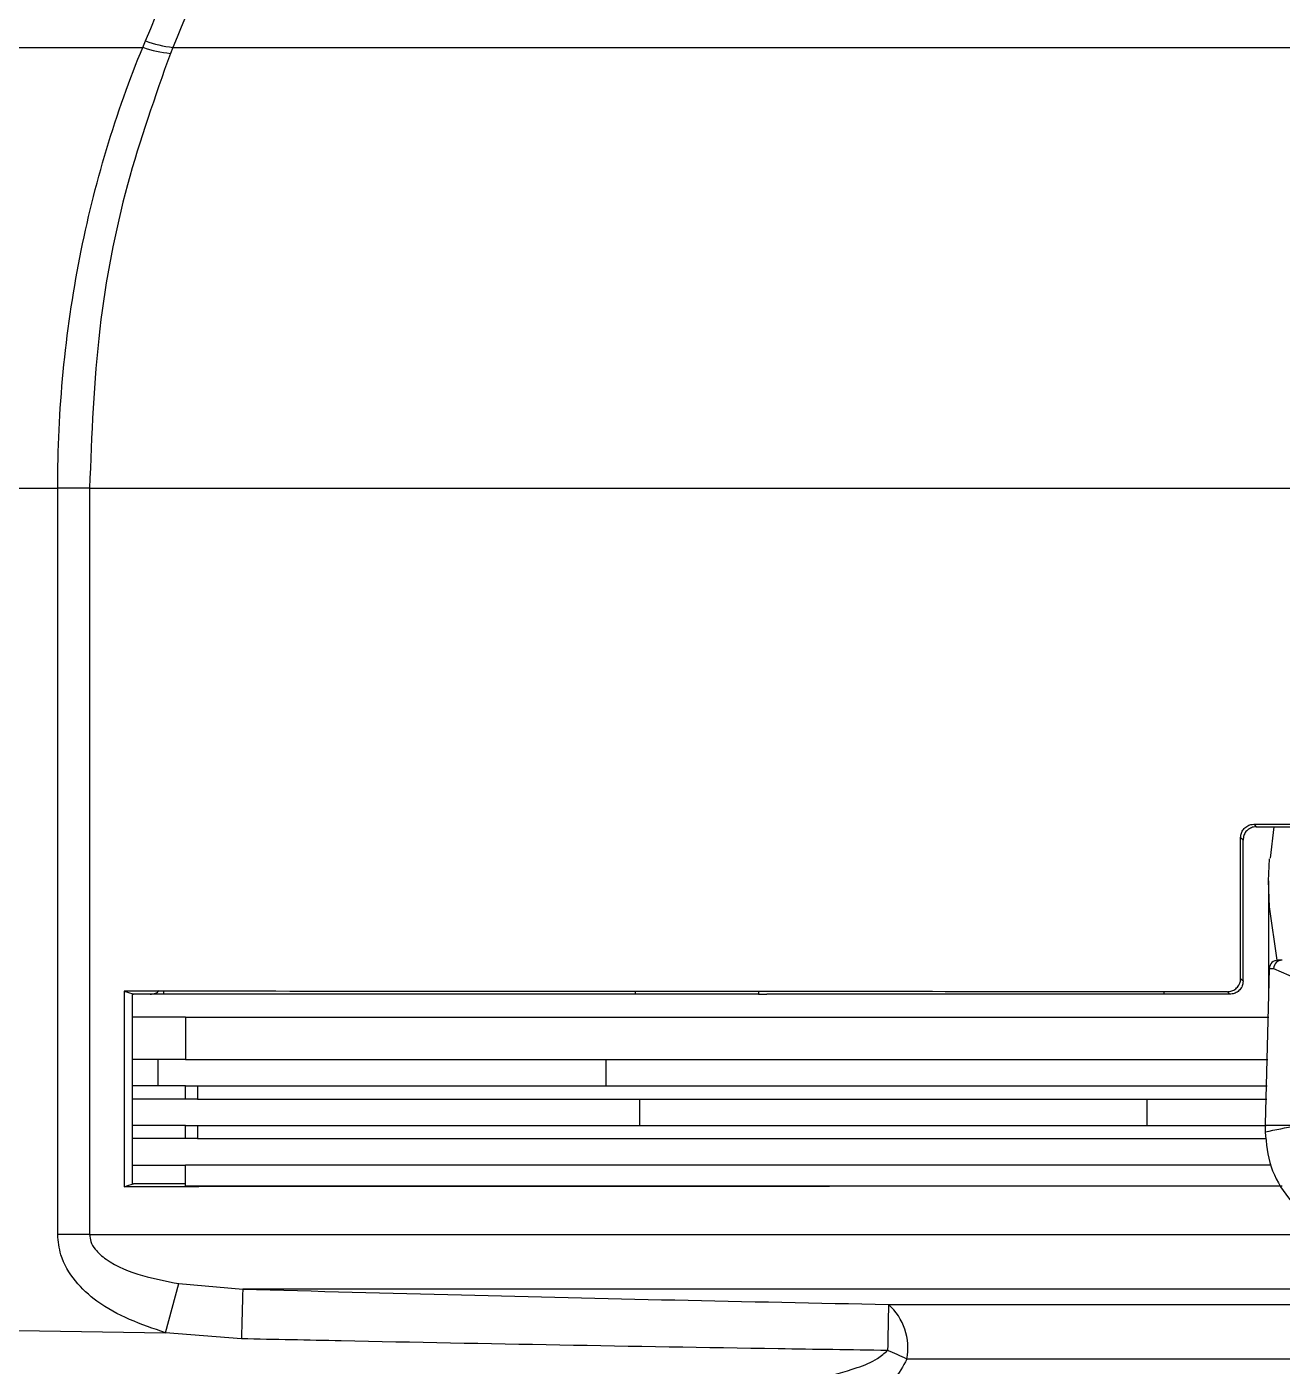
# Model space of a CAD drawing. Extents: x 7 to 113, y 1 to 87.
# Drawn here: x 46.978 to 48.403, y 10.907 to 12.426 of the extents above; entities that cross this region are included whole.
import ezdxf

# ---------------------------------------------------------------- set-up
doc = ezdxf.new("R2010")
doc.units = 0
doc.header["$MEASUREMENT"] = 0
doc.layers.add('OBJECT', color=7, linetype='CONTINUOUS')

msp = doc.modelspace()

# ---------------------------------------------------------------- linework, layer by layer
at = {"layer": 'OBJECT'}
for p, q in [((46.8717, 12.4031), (47.1099, 12.4031)), ((47.1439, 12.4031), (47.1411, 12.3963)), ((47.1439, 12.4031), (50.8728, 12.4031)), ((46.8098, 11.9031), (47.0132, 11.9031)), ((47.0494, 11.9031), (47.0132, 11.9031)), ((47.0132, 11.0565), (47.0132, 11.9031)), ((47.0494, 11.9031), (50.9673, 11.9031)), ((47.0494, 11.9031), (47.0494, 11.0565)), ((48.3733, 11.5191), (48.3733, 11.5191)), ((48.3931, 11.5191), (48.3889, 11.4835)), ((48.3555, 11.347), (48.3555, 11.5068)), ((48.3583, 11.504), (48.3555, 11.5068)), ((48.3583, 11.5042), (48.3583, 11.504)), ((48.3583, 11.3442), (48.3583, 11.504)), ((48.3873, 11.4577), (48.3881, 11.4825)), ((48.3873, 11.4577), (48.3873, 11.333)), ((48.4028, 11.3677), (48.398, 11.3677)), ((48.388, 11.358), (48.3834, 11.1818)), ((48.388, 11.3583), (48.3928, 11.3583)), ((48.3928, 11.3583), (48.4419, 11.3367)), ((48.3555, 11.347), (48.3583, 11.3442)), ((48.3583, 11.3442), (48.3583, 11.344)), ((47.0888, 11.3325), (47.0888, 11.1107)), ((47.0978, 11.3291), (47.0994, 11.3291)), ((47.0978, 11.3291), (47.0978, 11.1141)), ((47.1183, 11.3291), (47.0994, 11.3291)), ((47.1183, 11.3291), (47.1183, 11.3291)), ((47.1333, 11.3291), (47.1183, 11.3291)), ((47.1334, 11.3324), (47.1333, 11.3291)), ((47.6604, 11.3291), (47.1333, 11.3291)), ((47.6683, 11.3291), (47.6604, 11.3291)), ((47.6684, 11.3321), (47.6683, 11.3291)), ((47.8083, 11.3291), (47.6683, 11.3291)), ((47.8084, 11.332), (47.8083, 11.3291)), ((47.8083, 11.3291), (47.818, 11.3291)), ((48.2683, 11.3291), (47.818, 11.3291)), ((48.2683, 11.3319), (48.2683, 11.3291)), ((48.2833, 11.3291), (48.2683, 11.3291)), ((48.3433, 11.3291), (48.3433, 11.3291)), ((47.1583, 11.3031), (47.0978, 11.3031)), ((47.1583, 11.3031), (48.3877, 11.3031)), ((47.1583, 11.3031), (47.1583, 11.2551)), ((47.1583, 11.2551), (47.0978, 11.2551)), ((47.1269, 11.2551), (47.1269, 11.2251)), ((47.1583, 11.2551), (48.3865, 11.2551)), ((47.6352, 11.2551), (47.6352, 11.2251)), ((47.1583, 11.2251), (47.0978, 11.2251)), ((47.1583, 11.2102), (47.1583, 11.2251)), ((47.1583, 11.2251), (47.172, 11.2251)), ((47.172, 11.2251), (47.172, 11.2102)), ((47.172, 11.2251), (48.3857, 11.2251)), ((47.1583, 11.2102), (47.0978, 11.2102)), ((47.172, 11.2102), (47.1583, 11.2102)), ((47.172, 11.2102), (48.3853, 11.2102)), ((47.6735, 11.2102), (47.6735, 11.1802)), ((48.2491, 11.2102), (48.2491, 11.1802)), ((47.1583, 11.1802), (47.0978, 11.1802)), ((47.1583, 11.1653), (47.1583, 11.1802)), ((47.1583, 11.1802), (47.172, 11.1802)), ((47.172, 11.1802), (47.172, 11.1653)), ((47.172, 11.1802), (48.3845, 11.1802)), ((48.4188, 11.1802), (48.3833, 11.1802)), ((48.3833, 11.1787), (48.3833, 11.1735)), ((47.1583, 11.1653), (47.0978, 11.1653)), ((47.172, 11.1653), (47.1583, 11.1653)), ((47.172, 11.1653), (48.3841, 11.1653)), ((47.0978, 11.1353), (47.1583, 11.1353)), ((47.1583, 11.1113), (47.1583, 11.1353)), ((48.3898, 11.1353), (47.1583, 11.1353)), ((47.1583, 11.1141), (47.0994, 11.1141)), ((48.4023, 11.1113), (47.1583, 11.1113)), ((47.0494, 11.0565), (47.0132, 11.0565)), ((47.0494, 11.0565), (48.4764, 11.0565)), ((47.1354, 10.945), (47.1505, 11.0008)), ((47.1505, 11.0008), (47.2234, 10.9946)), ((48.9188, 10.9946), (47.2234, 10.9946)), ((47.9559, 10.9772), (50.0607, 10.9772)), ((46.8098, 10.9502), (47.1354, 10.945)), ((47.2217, 10.9382), (47.1354, 10.945)), ((48.8664, 10.9152), (47.9767, 10.9152))]:
    msp.add_line(p, q, dxfattribs=at)
at = {"layer": 'OBJECT', "flags": 128}
for points in [[(48.3705, 11.5219), (48.3713, 11.5211), (48.3733, 11.5191)], [(48.3971, 11.3677), (48.3884, 11.4282), (48.3873, 11.4577)], [(47.0888, 11.3325), (47.0983, 11.3294), (47.0994, 11.3291)], [(48.3433, 11.3291), (48.3425, 11.3299), (48.3405, 11.3319)], [(47.0888, 11.1107), (47.0939, 11.1124), (47.0994, 11.1141)]]:
    msp.add_lwpolyline(points, dxfattribs=at)
at = {"layer": 'OBJECT'}
for centre, radius, start, end in [((47.1539, 12.5287), 0.133, 250.6912, 264.4688), ((47.1585, 12.5351), 0.1328, 249.8858, 263.6662), ((48.398, 11.3577), 0.01, 90, 177), ((48.398, 11.3577), 0.01, 177, 178.5), ((48.5033, 11.1787), 0.12, 178.5, 179.2499), ((48.5033, 11.1787), 0.12, 179.2499, 180), ((48.5033, 11.1735), 0.12, 180, 180.1914), ((64.1028, 10.4715), 16.8876, 178.22492, 178.41631), ((60.5892, 10.7002), 12.6363, 178.74403, 178.98063), ((47.9118, 10.9279), 0.0662, 349.0221, 48.1642), ((47.7994, 10.5466), 0.4091, 64.3024, 67.6558)]:
    msp.add_arc(centre, radius, start, end, dxfattribs=at)
for centre, major_axis, ratio, start_param, end_param in [((48.4028, 11.3577), (0.00206, 0.00979), 0.992047, 0.21202, 1.724102), ((47.8899, 13.2427), (2.3412, 0), 0.904333, 4.924724, 4.940236)]:
    msp.add_ellipse(centre, major_axis=major_axis, ratio=ratio, start_param=start_param, end_param=end_param, dxfattribs=at)
for points, knots in [([(47.1129, 12.4104), (47.1761, 12.5627), (47.299, 12.8588), (47.4223, 13.1546), (47.4823, 13.2984)], [0, 0, 0, 0, 0.514049, 1, 1, 1, 1]), ([(47.5118, 13.2912), (47.499, 13.2604), (47.4271, 13.0871), (47.3044, 12.7911), (47.1946, 12.5258), (47.1439, 12.4031)], [0, 0, 0, 0, 0.104198, 0.585846, 1, 1, 1, 1]), ([(47.0132, 11.9031), (47.0132, 11.9031), (47.0132, 11.9472), (47.0174, 12.0355), (47.0362, 12.165), (47.0665, 12.2874), (47.0949, 12.368), (47.1099, 12.4031), (47.1099, 12.4031)], [0, 0, 0, 0, 0.000004, 0.252523, 0.505041, 0.752516, 0.999995, 1, 1, 1, 1]), ([(47.1099, 12.4031), (47.1099, 12.4031), (47.1108, 12.4057), (47.1119, 12.4081), (47.1129, 12.4104)], [0, 0, 0, 0, 0.000268, 1, 1, 1, 1]), ([(47.1411, 12.3963), (47.1237, 12.3473), (47.0885, 12.248), (47.0561, 12.0807), (47.0517, 11.9637), (47.0494, 11.9031)], [0, 0, 0, 0, 0.319293, 0.647815, 1, 1, 1, 1]), ([(48.3555, 11.5068), (48.3557, 11.5085), (48.356, 11.5118), (48.3586, 11.5163), (48.3623, 11.5197), (48.3665, 11.5216), (48.3694, 11.5218), (48.3705, 11.5219)], [0, 0, 0, 0, 0.210781, 0.421491, 0.634056, 0.849646, 1, 1, 1, 1]), ([(48.3733, 11.5191), (48.3722, 11.519), (48.3695, 11.5188), (48.3653, 11.5171), (48.3614, 11.5137), (48.3588, 11.5092), (48.3585, 11.5058), (48.3583, 11.5042)], [0, 0, 0, 0, 0.139019, 0.354778, 0.570512, 0.785205, 1, 1, 1, 1]), ([(48.3705, 11.5219), (48.4614, 11.5219), (48.6436, 11.5218), (48.9514, 11.5218), (49.2878, 11.5218), (49.5279, 11.5219), (49.6461, 11.5219)], [0, 0, 0, 0, 0.215255, 0.431981, 0.720155, 1, 1, 1, 1]), ([(48.3733, 11.5191), (48.4641, 11.5191), (48.6463, 11.5191), (48.9532, 11.5191), (49.2879, 11.5191), (49.526, 11.5191), (49.6433, 11.5191)], [0, 0, 0, 0, 0.216142, 0.433859, 0.72104, 1, 1, 1, 1]), ([(48.3405, 11.3319), (48.3422, 11.3321), (48.3456, 11.3324), (48.3502, 11.3351), (48.3536, 11.339), (48.3553, 11.3432), (48.3555, 11.3459), (48.3555, 11.347)], [0, 0, 0, 0, 0.218408, 0.436844, 0.654255, 0.868855, 1, 1, 1, 1]), ([(48.3583, 11.344), (48.3582, 11.3429), (48.3581, 11.3402), (48.3563, 11.336), (48.3529, 11.3321), (48.3483, 11.3296), (48.345, 11.3292), (48.3433, 11.3291)], [0, 0, 0, 0, 0.139108, 0.354907, 0.570672, 0.785286, 1, 1, 1, 1]), ([(47.1334, 11.3324), (47.1304, 11.3324), (47.1245, 11.3324), (47.1156, 11.3324), (47.1057, 11.3324), (47.0968, 11.3325), (47.0908, 11.3325), (47.0888, 11.3325)], [0, 0, 0, 0, 0.198922, 0.397845, 0.596771, 0.859233, 1, 1, 1, 1]), ([(47.1183, 11.3291), (47.1171, 11.3291), (47.1104, 11.3291), (47.1038, 11.3291), (47.0983, 11.3291)], [0, 0, 0, 0, 0.1730775, 1, 1, 1, 1]), ([(47.1183, 11.3291), (47.1199, 11.3293), (47.1229, 11.3296), (47.1266, 11.3313), (47.1281, 11.333), (47.1285, 11.3334)], [0, 0, 0, 0, 0.423356, 0.845334, 1, 1, 1, 1]), ([(47.6684, 11.3321), (47.6213, 11.3321), (47.5271, 11.3322), (47.3462, 11.3323), (47.218, 11.3324), (47.1334, 11.3324)], [0, 0, 0, 0, 0.25383, 0.507659, 1, 1, 1, 1]), ([(47.8084, 11.332), (47.7965, 11.332), (47.7729, 11.332), (47.7261, 11.3321), (47.6914, 11.3321), (47.6684, 11.3321)], [0, 0, 0, 0, 0.2514926, 0.5029859, 1, 1, 1, 1]), ([(48.2683, 11.3319), (48.2291, 11.3319), (48.1506, 11.3319), (47.9963, 11.332), (47.8833, 11.332), (47.8084, 11.332)], [0, 0, 0, 0, 0.251571, 0.503142, 1, 1, 1, 1]), ([(48.3405, 11.3319), (48.338, 11.3319), (48.328, 11.3319), (48.3039, 11.3319), (48.2824, 11.3319), (48.2683, 11.3319)], [0, 0, 0, 0, 0.104843, 0.416864, 1, 1, 1, 1]), ([(48.3433, 11.3291), (48.3408, 11.3291), (48.3308, 11.3291), (48.3107, 11.3291), (48.2933, 11.3291), (48.2833, 11.3291)], [0, 0, 0, 0, 0.125776, 0.500813, 1, 1, 1, 1]), ([(48.3833, 11.1731), (48.3847, 11.1596), (48.3874, 11.1326), (48.4082, 11.097), (48.4379, 11.0696), (48.4628, 11.061), (48.4749, 11.0569)], [0, 0, 0, 0, 0.253584, 0.507165, 0.760848, 1, 1, 1, 1]), ([(48.4025, 11.1113), (48.2792, 11.1113), (48.0329, 11.1112), (47.6909, 11.1111), (47.377, 11.1109), (47.1847, 11.1108), (47.0908, 11.1107), (47.0888, 11.1107)], [0, 0, 0, 0, 0.263927, 0.527122, 0.760906, 0.99469, 1, 1, 1, 1]), ([(47.1354, 10.945), (47.108, 10.9545), (47.0698, 10.9678), (47.0322, 11.0029), (47.0159, 11.0296), (47.014, 11.0487), (47.0132, 11.0565)], [0, 0, 0, 0, 0.484963, 0.675898, 0.868393, 1, 1, 1, 1]), ([(47.0494, 11.0565), (47.0497, 11.0538), (47.0504, 11.0477), (47.0567, 11.0376), (47.0753, 11.0219), (47.1083, 11.009), (47.1368, 11.0034), (47.1505, 11.0008)], [0, 0, 0, 0, 0.064308, 0.1443238, 0.2802274, 0.6533153, 1, 1, 1, 1]), ([(47.2234, 10.9946), (47.306, 10.9923), (47.5501, 10.9855), (47.7944, 10.9805), (47.9559, 10.9772)], [0, 0, 0, 0, 0.3384401, 1, 1, 1, 1]), ([(47.9549, 10.925), (47.9135, 10.9256), (47.7069, 10.9286), (47.4625, 10.9331), (47.2595, 10.9374), (47.2217, 10.9382)], [0, 0, 0, 0, 0.169099, 0.845499, 1, 1, 1, 1]), ([(47.8423, 10.8882), (47.8539, 10.8898), (47.8803, 10.8934), (47.9141, 10.903), (47.9411, 10.913), (47.9512, 10.9218), (47.9549, 10.925)], [0, 0, 0, 0, 0.293555, 0.667633, 0.881097, 1, 1, 1, 1]), ([(47.9767, 10.9152), (47.9725, 10.9069), (47.9671, 10.8962), (47.9579, 10.8896), (47.9559, 10.8882)], [0, 0, 0, 0, 0.7857473, 1, 1, 1, 1])]:
    msp.add_open_spline(points, degree=3, knots=knots, dxfattribs=at)

doc.saveas('drawing.dxf')
